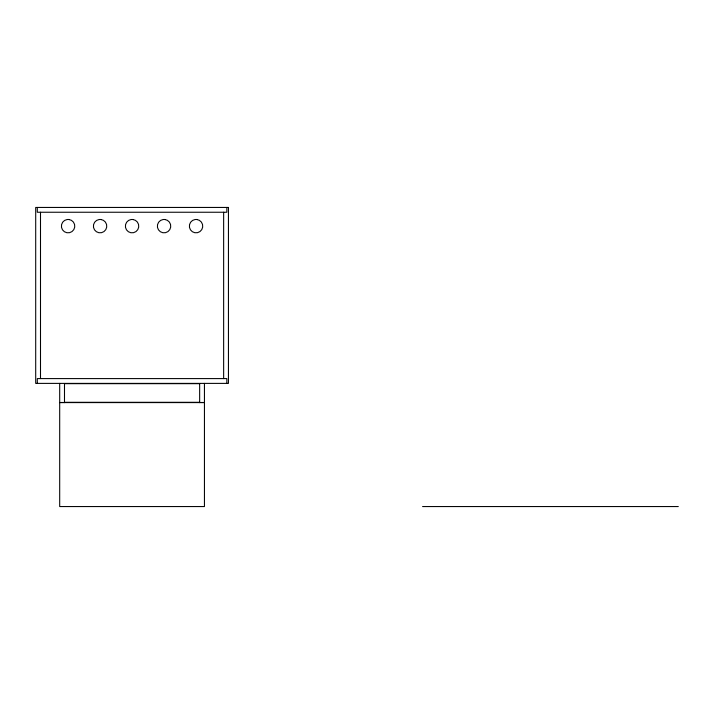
<?xml version="1.0" encoding="UTF-8"?>
<svg xmlns="http://www.w3.org/2000/svg" width="714" height="714" viewBox="0 0 714 714"><rect width="100%" height="100%" fill="white"/><g stroke="black" fill="none" stroke-linecap="round" stroke-linejoin="round"><path stroke-width="1.07" d="M64.492 383.668L199.652 383.668M64.492 402.303L199.652 402.303M59.69 402.491L64.492 402.491M199.652 402.491L204.445 402.491M59.69 402.589L204.445 402.589M422.572 506.556L678.3 506.556M226.838 207.444L226.838 212.245L37.298 212.245L37.298 207.444M226.838 383.391L226.838 378.59L37.298 378.59L37.298 383.391M223.643 212.245L223.643 378.59M204.445 383.391L204.445 506.556L59.69 506.556L59.69 383.391M199.652 383.489L199.652 402.634M64.492 383.489L64.492 402.634M40.502 212.245L40.502 378.59M68.847 219.484L67.098 219.519A6.694 6.694 0 0 0 62.502 229.837A6.694 6.694 0 0 0 73.801 229.64A6.694 6.694 0 0 0 68.847 219.484M100.835 219.484L99.085 219.519A6.694 6.694 0 0 0 94.498 229.837A6.694 6.694 0 0 0 105.788 229.64A6.694 6.694 0 0 0 100.835 219.484M132.822 219.484L131.081 219.519A6.694 6.694 0 0 0 126.485 229.837A6.694 6.694 0 0 0 137.784 229.64A6.694 6.694 0 0 0 132.822 219.484M164.818 219.484L163.069 219.519A6.694 6.694 0 0 0 158.472 229.837A6.694 6.694 0 0 0 169.771 229.64A6.694 6.694 0 0 0 164.818 219.484M196.805 219.484L195.056 219.519A6.694 6.694 0 0 0 190.468 229.837A6.694 6.694 0 0 0 201.759 229.64A6.694 6.694 0 0 0 196.805 219.484M228.444 207.444L35.7 207.444L35.7 383.391L228.444 383.391L228.444 207.444"/></g></svg>
